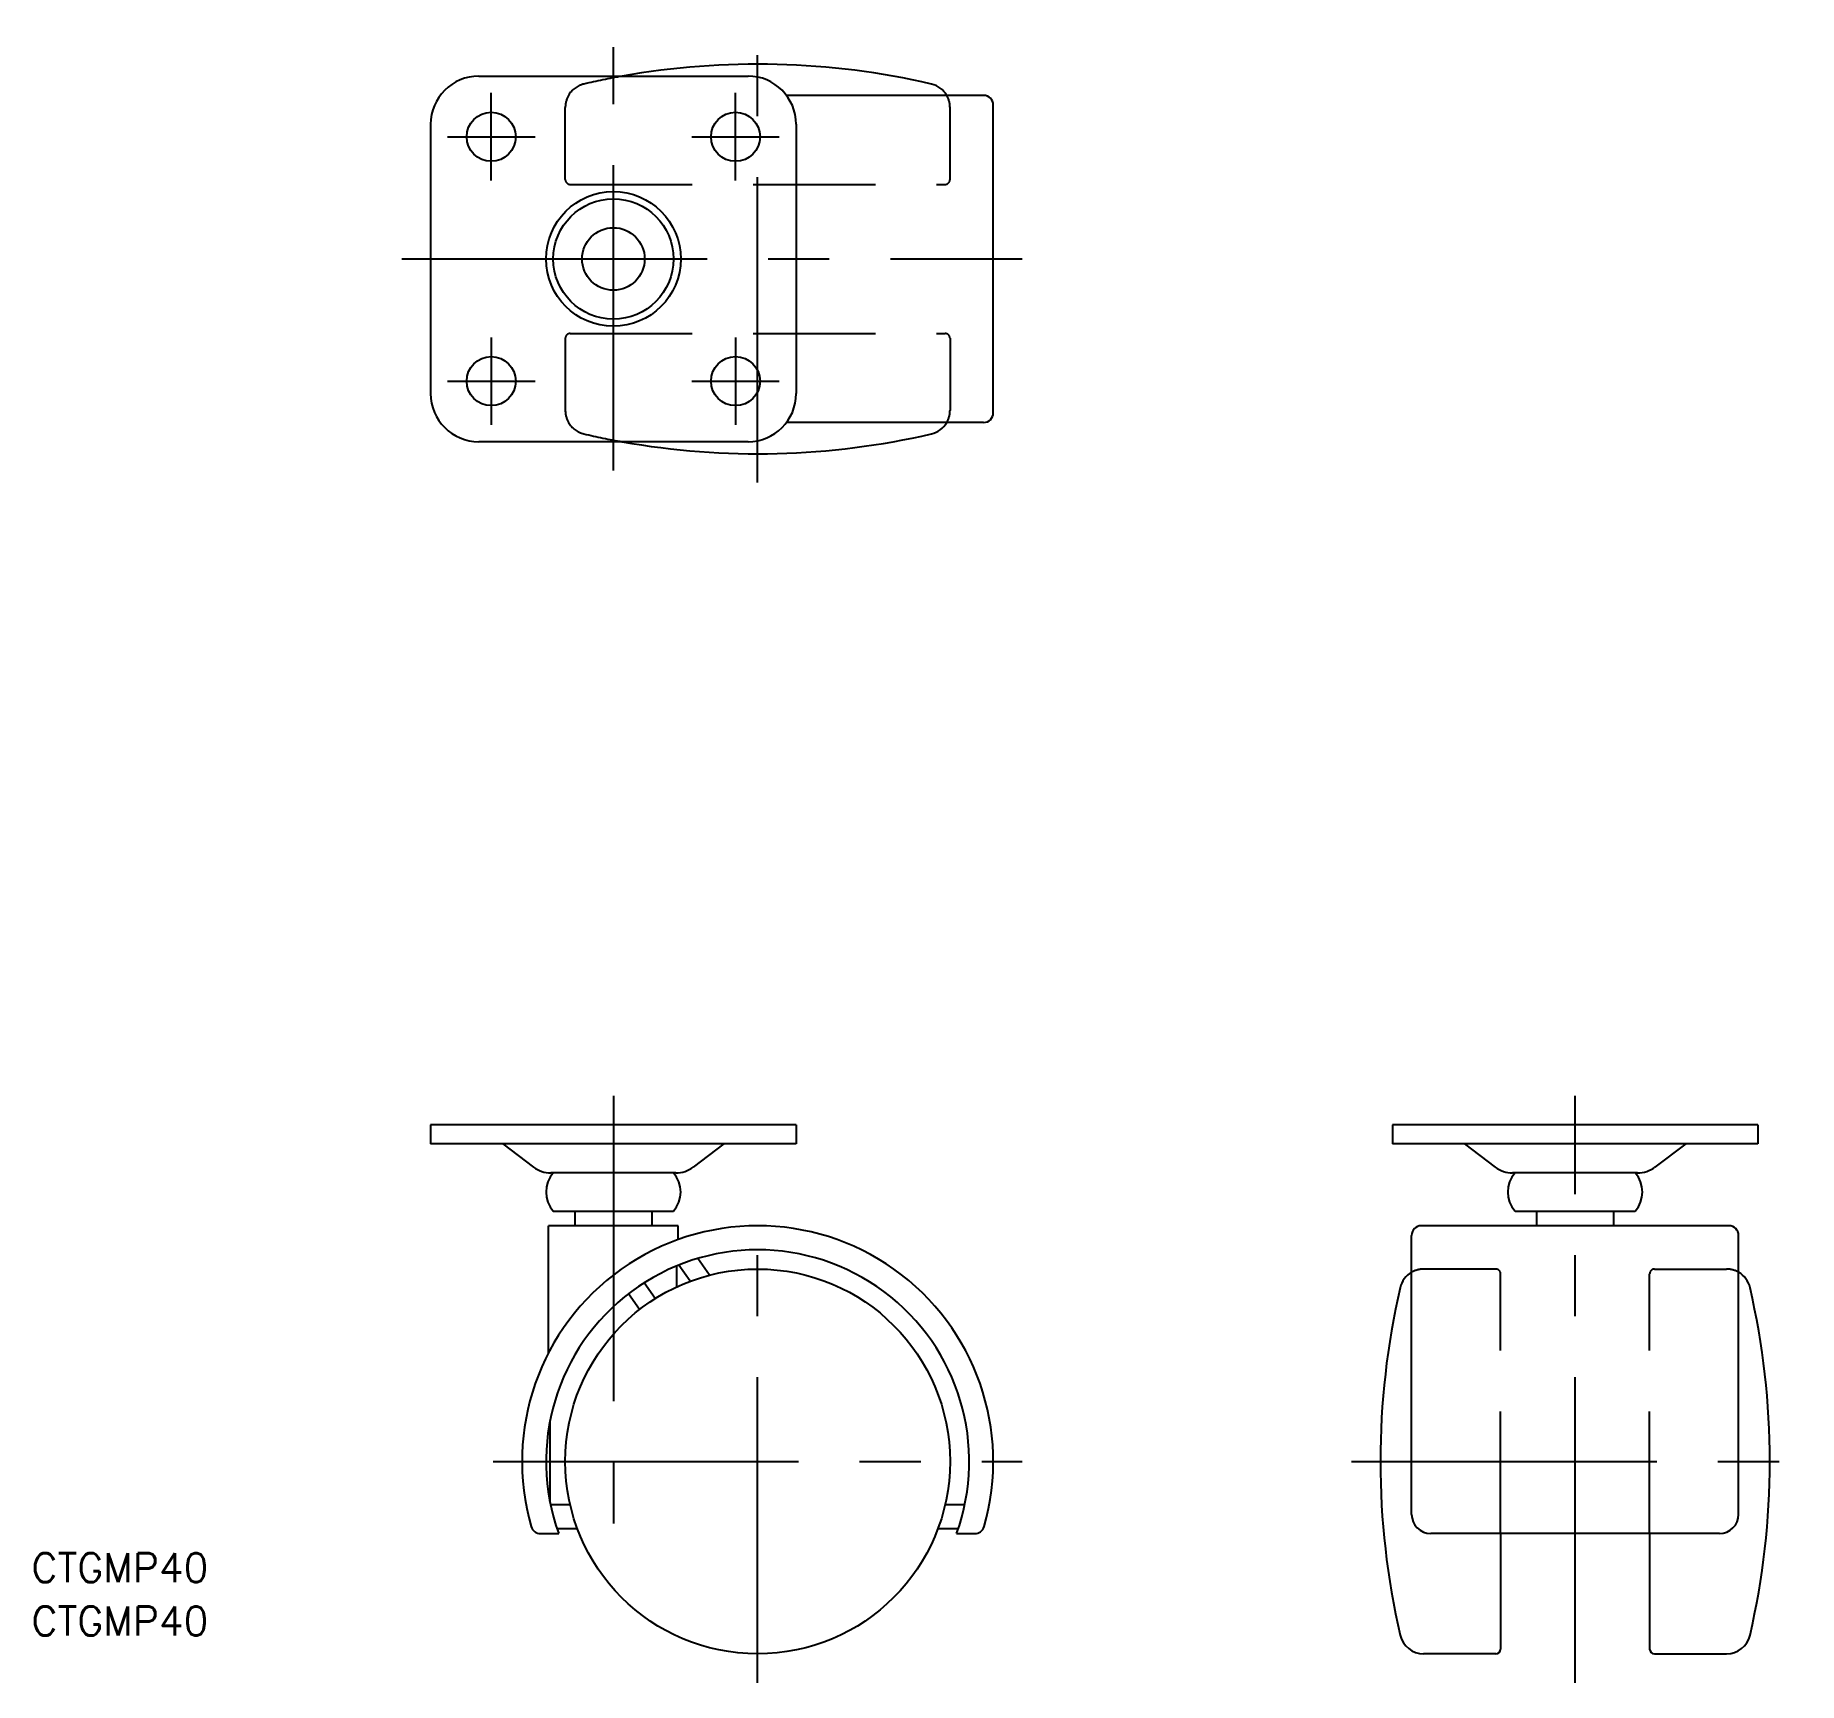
# Model space of a CAD drawing. Extents: x -60 to 123, y -148 to 23.
import ezdxf

# ---------------------------------------------------------------- set-up
doc = ezdxf.new("R2010")
doc.units = 0
doc.linetypes.add('CENTER', pattern=[50.8, 31.75, -6.35, 6.35, -6.35])
doc.linetypes.add('DASHED', pattern=[19.05, 12.7, -6.35])
doc.layers.get('0').update_dxf_attribs({"linetype": 'CONTINUOUS'})
doc.layers.add('CENTER', color=1, linetype='CENTER')
doc.styles.get("Standard").update_dxf_attribs({"font": 'txt.shx', "height": 3, "bigfont": 'bigfont.shx'})

# ---------------------------------------------------------------- blocks, each defined once
blk = doc.blocks.new('*U15')
at = {"color": 7, "linetype": 'CONTINUOUS'}
blk.add_text('CTGMP40', height=3, dxfattribs=at).set_placement((-60.5, -137.54))
blk = doc.blocks.new('*U16')
at = {"color": 7, "linetype": 'CONTINUOUS'}
blk.add_text('CTGMP40', height=3, dxfattribs=at).set_placement((-60.5, -143.08))

msp = doc.modelspace()

# ---------------------------------------------------------------- linework, layer by layer
at = {"color": 7, "linetype": 'CONTINUOUS'}
for p, q in [((-14, 19), (14, 19)), ((38.5, 17), (18, 17)), ((39.5, -16), (39.5, 16)), ((-19, 14), (-19, -14)), ((19, 14), (19, -14)), ((38.5, -17), (18, -17)), ((14, -19), (-14, -19)), ((19, -90), (-19, -90)), ((-19, -90), (-19, -92)), ((19, -90), (19, -92)), ((119, -90), (81, -90)), ((81, -90), (81, -92)), ((119, -90), (119, -92)), ((19, -92), (-19, -92)), ((-11.5, -92), (-8.3, -94.4)), ((11.5, -92), (8.3, -94.4)), ((119, -92), (81, -92)), ((88.5, -92), (91.7, -94.4)), ((111.5, -92), (108.3, -94.4)), ((6.5, -95), (-6.5, -95)), ((106.5, -95), (93.5, -95)), ((6.25, -99), (-6.25, -99)), ((-4, -99), (-4, -100.5)), ((4, -99), (4, -100.5)), ((106.25, -99), (93.75, -99)), ((96, -99), (96, -100.5)), ((104, -99), (104, -100.5)), ((6.75, -100.5), (-6.75, -100.5)), ((-6.75, -113.72), (-6.75, -100.5)), ((6.75, -101.93), (6.75, -100.5)), ((116, -100.5), (84, -100.5)), ((83, -130.5), (83, -101.5)), ((117, -130.5), (117, -101.5)), ((9.99, -105.64), (8.77, -103.9)), ((6.58, -106.86), (6.58, -104.67)), ((7.99, -106.27), (6.81, -104.58)), ((2.72, -109.21), (1.58, -107.57)), ((4.36, -108.06), (3.21, -106.42)), ((-6.58, -129.27), (-6.58, -120.73)), ((-4.49, -129.5), (-6.53, -129.5)), ((36.53, -129.5), (34.49, -129.5)), ((-3.73, -132), (-5.86, -132)), ((35.86, -132), (33.73, -132)), ((-7.58, -132.5), (-5.68, -132.5)), ((35.68, -132.5), (37.58, -132.5)), ((115, -132.5), (85, -132.5)), ((92.25, -132.5), (92.25, -144.5)), ((107.75, -132.5), (107.75, -144.5)), ((91.75, -145), (84.25, -145)), ((108.25, -145), (115.75, -145))]:
    msp.add_line(p, q, dxfattribs=at)
at = {"color": 3, "linetype": 'DASHED'}
for p, q in [((-5, 8.25), (-5, 15.75)), ((35, 8.25), (35, 15.75)), ((-4.5, 7.75), (34.5, 7.75)), ((-5, -8.25), (-5, -15.75)), ((-4.5, -7.75), (34.5, -7.75)), ((35, -8.25), (35, -15.75)), ((91.75, -105), (84.25, -105)), ((92.25, -132.5), (92.25, -105.5)), ((107.75, -132.5), (107.75, -105.5)), ((108.25, -105), (115.75, -105))]:
    msp.add_line(p, q, dxfattribs=at)
at = {"color": 7, "linetype": 'CONTINUOUS'}
for centre, radius in [((-12.7, 12.7), 2.55), ((12.7, 12.7), 2.55), ((0, 0), 7), ((0, 0), 6.25), ((0, 0), 3.25), ((-12.7, -12.7), 2.55), ((12.7, -12.7), 2.55), ((15, -125), 20)]:
    msp.add_circle(centre, radius, dxfattribs=at)
for centre, radius, start, end in [((15, -59.75), 80, 76.9497, 100.1418), ((-14, 14), 5, 90, 180), ((14, 14), 5, 0, 90), ((32.5, 15.75), 2.5, 30.0438, 76.9497), ((38.5, 16), 1, 0, 90), ((-14, -14), 5, 180, 270), ((14, -14), 5, 270, 0), ((38.5, -16), 1, 270, 0), ((15, 59.75), 80, 259.8582, 283.0503), ((32.5, -15.75), 2.5, 283.0503, 329.9562), ((-6.5, -92), 3, 233.1301, 270), ((-3.96, -97), 3.04, 138.8879, 221.1121), ((3.96, -97), 3.04, 318.8879, 41.1121), ((6.5, -92), 3, 270, 306.8699), ((93.5, -92), 3, 233.1301, 270), ((96.04, -97), 3.04, 138.8879, 221.1121), ((103.96, -97), 3.04, 318.8879, 41.1121), ((106.5, -92), 3, 270, 306.8699), ((15, -125), 24.5, 343.9429, 196.0571), ((84, -101.5), 1, 90, 180), ((116, -101.5), 1, 0, 90), ((15, -125), 22, 340.0677, 199.9323), ((84.25, -107.5), 2.5, 120.0438, 166.9497), ((115.75, -107.5), 2.5, 13.0503, 59.9562), ((159.75, -125), 80, 166.9497, 193.0503), ((40.25, -125), 80, 346.9497, 13.0503), ((-7.58, -131.5), 1, 196.0571, 270), ((37.58, -131.5), 1, 270, 343.9429), ((85, -130.5), 2, 180, 270), ((115, -130.5), 2, 270, 0), ((84.25, -142.5), 2.5, 193.0503, 270), ((91.75, -144.5), 0.5, 270, 0), ((108.25, -144.5), 0.5, 180, 270), ((115.75, -142.5), 2.5, 270, 346.9497)]:
    msp.add_arc(centre, radius, start, end, dxfattribs=at)
at = {"color": 3, "linetype": 'DASHED'}
for centre, radius, start, end in [((15, -59.75), 80, 100.1418, 103.0503), ((-2.5, 15.75), 2.5, 149.9562, 180), ((-2.5, 15.75), 2.5, 103.0503, 149.9562), ((32.5, 15.75), 2.5, 0, 30.0438), ((-4.5, 8.25), 0.5, 180, 270), ((34.5, 8.25), 0.5, 270, 0), ((-4.5, -8.25), 0.5, 90, 180), ((34.5, -8.25), 0.5, 0, 90), ((-2.5, -15.75), 2.5, 180, 210.0438), ((32.5, -15.75), 2.5, 329.9562, 0), ((-2.5, -15.75), 2.5, 210.0438, 256.9497), ((15, 59.75), 80, 256.9497, 259.8582), ((84.25, -107.5), 2.5, 90, 120.0438), ((91.75, -105.5), 0.5, 0, 90), ((108.25, -105.5), 0.5, 90, 180), ((115.75, -107.5), 2.5, 59.9562, 90)]:
    msp.add_arc(centre, radius, start, end, dxfattribs=at)
at = {"layer": 'CENTER', "color": 1, "linetype": 'CENTER'}
for p, q in [((15, -23.25), (15, 23.25)), ((0, -22), (0, 22)), ((-12.7, 8.15), (-12.7, 17.25)), ((12.7, 8.15), (12.7, 17.25)), ((-17.25, 12.7), (-8.15, 12.7)), ((8.15, 12.7), (17.25, 12.7)), ((-22, 0), (42.5, 0)), ((-12.7, -8.15), (-12.7, -17.25)), ((12.7, -8.15), (12.7, -17.25)), ((-17.25, -12.7), (-8.15, -12.7)), ((8.15, -12.7), (17.25, -12.7)), ((0, -87), (0, -132)), ((100, -148), (100, -87)), ((15, -148), (15, -97.5)), ((-12.5, -125), (42.5, -125)), ((76.75, -125), (123.25, -125))]:
    msp.add_line(p, q, dxfattribs=at)

# ---------------------------------------------------------------- block references
at = {"color": 7, "linetype": 'CONTINUOUS'}
for name in ['*U15', '*U16']:
    msp.add_blockref(name, (0, 0), dxfattribs=at)

doc.saveas('drawing.dxf')
